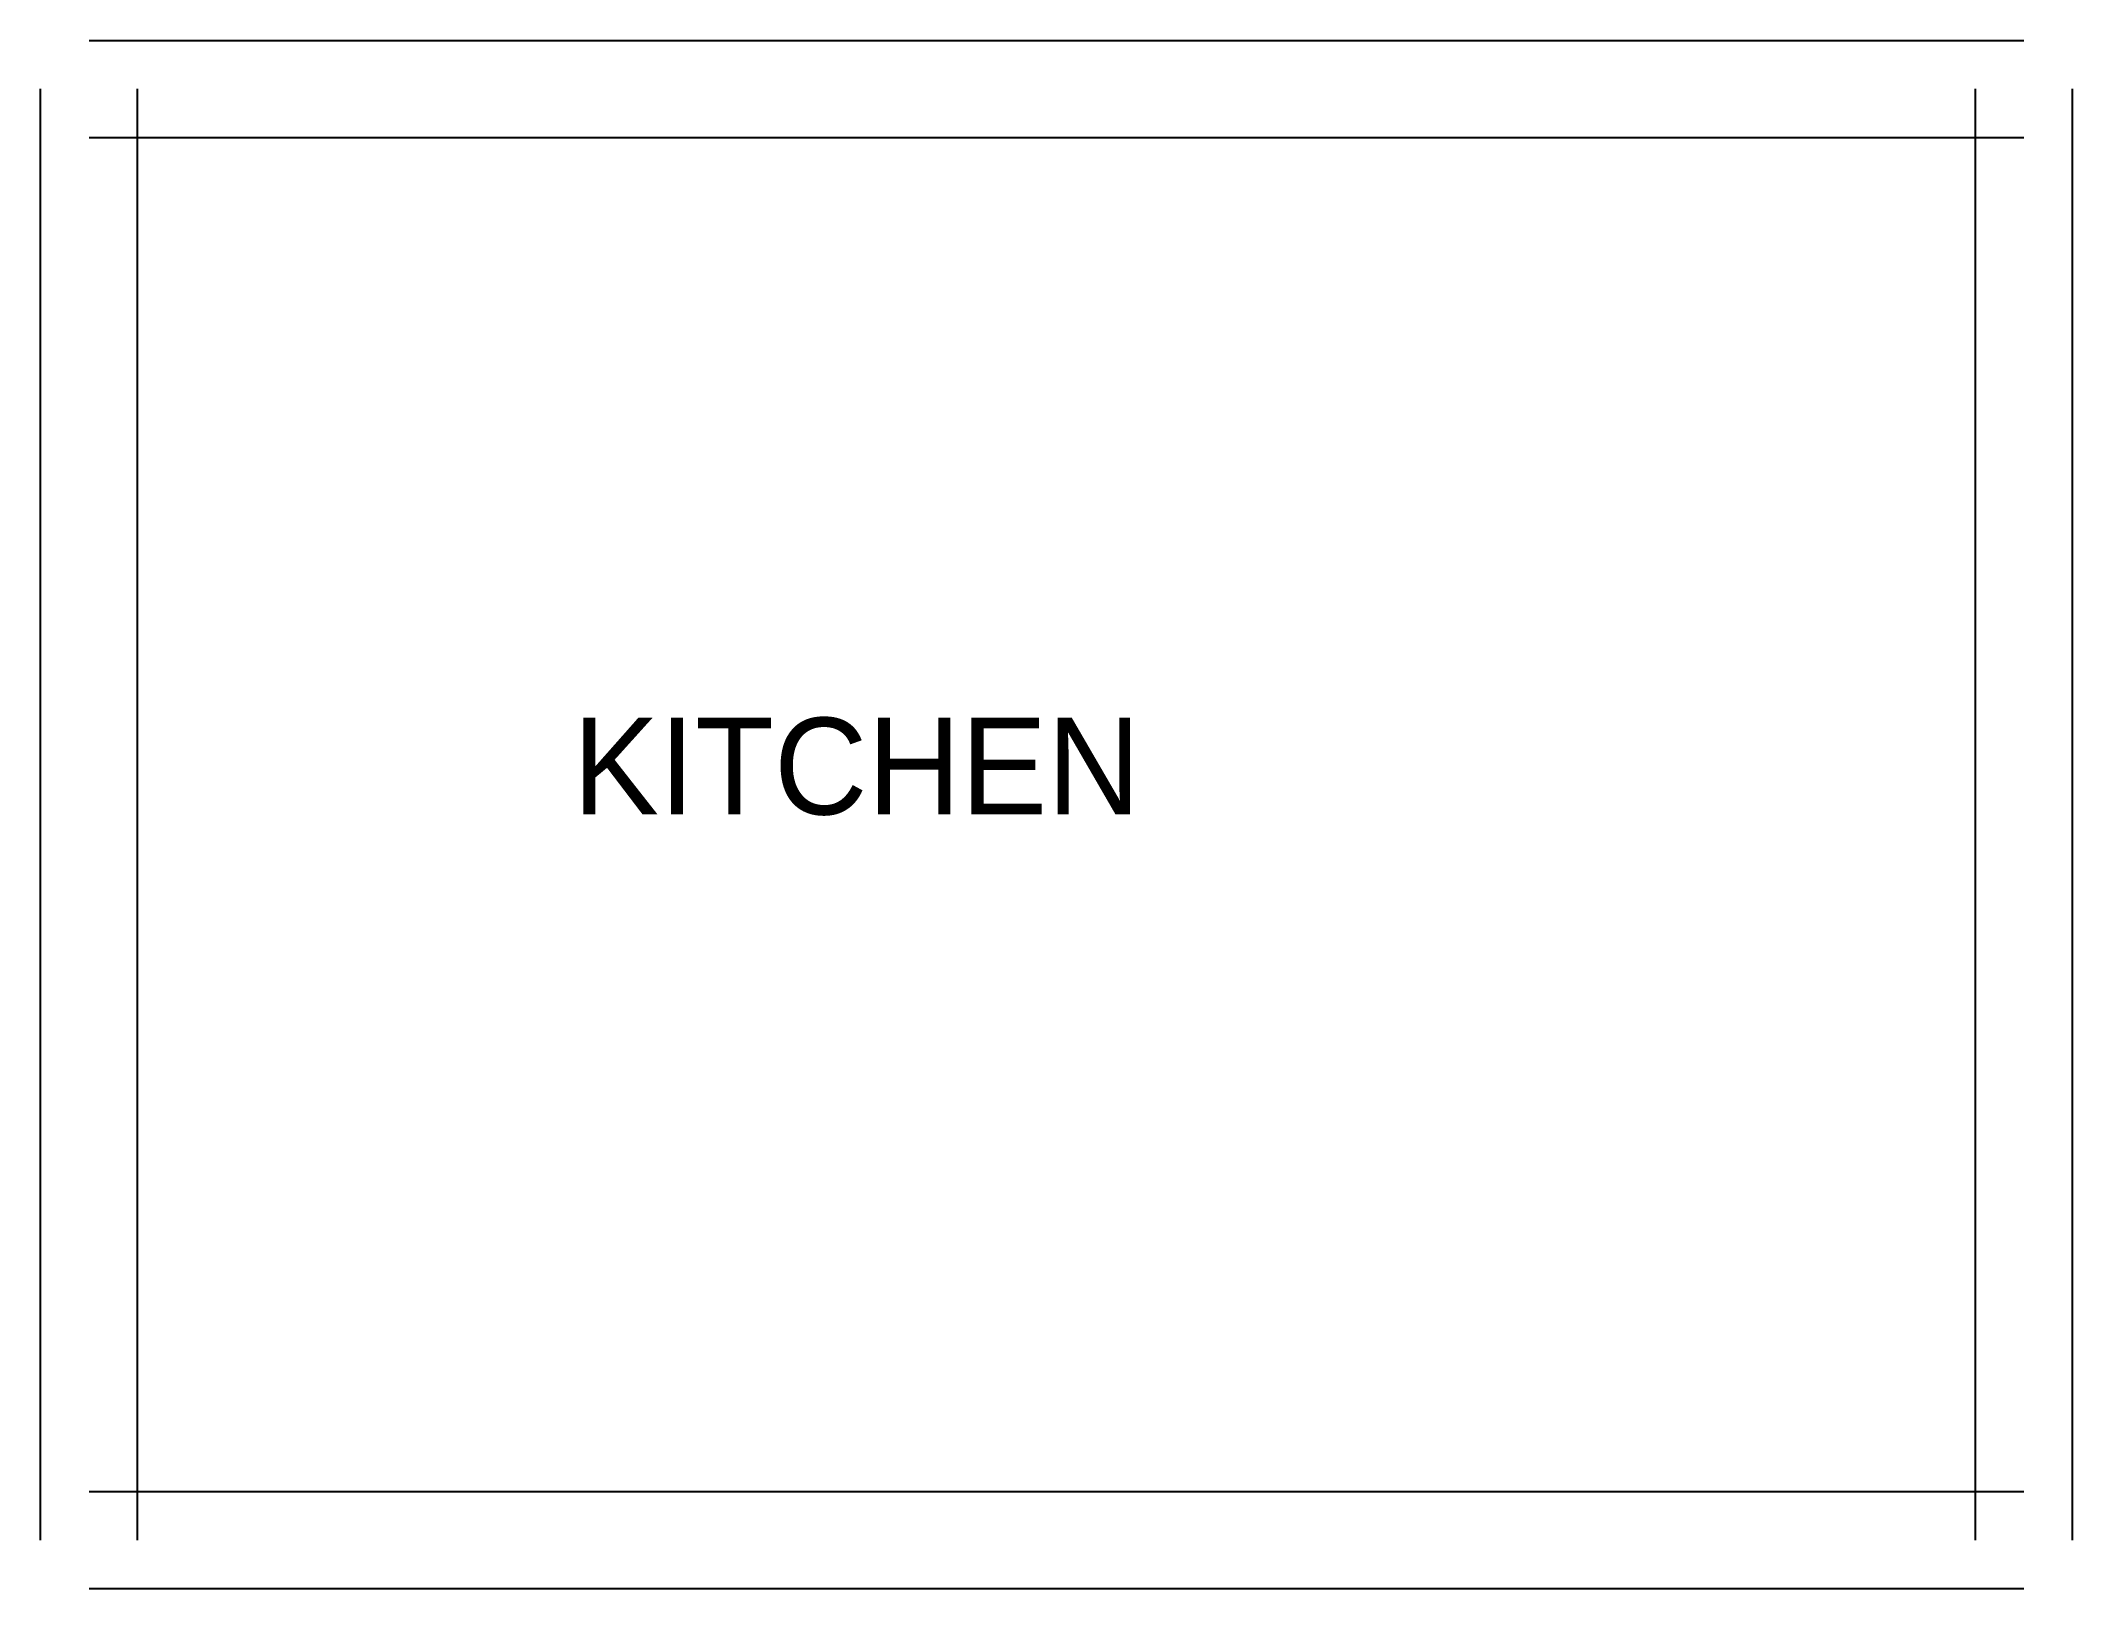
# Model space of a CAD drawing. Header units: millimetres. Extents: x -100 to 4100, y -100 to 3100.
import ezdxf

# ---------------------------------------------------------------- set-up
doc = ezdxf.new("R2010")
doc.units = ezdxf.units.MM
doc.layers.add('WALL', color=7, linetype='Continuous')

msp = doc.modelspace()

# ---------------------------------------------------------------- linework, layer by layer
at = {"layer": 'WALL'}
for p, q in [((0, 3100), (4000, 3100)), ((-100, 0), (-100, 3000)), ((100, 0), (100, 3000)), ((3900, 0), (3900, 3000)), ((4100, 0), (4100, 3000)), ((0, 2900), (4000, 2900)), ((0, 100), (4000, 100)), ((0, -100), (4000, -100))]:
    msp.add_line(p, q, dxfattribs=at)

# ---------------------------------------------------------------- texts
at = {"layer": 'TEXT'}
msp.add_text('KITCHEN', height=200, dxfattribs=at).set_placement((1000, 1500))

doc.saveas('drawing.dxf')
